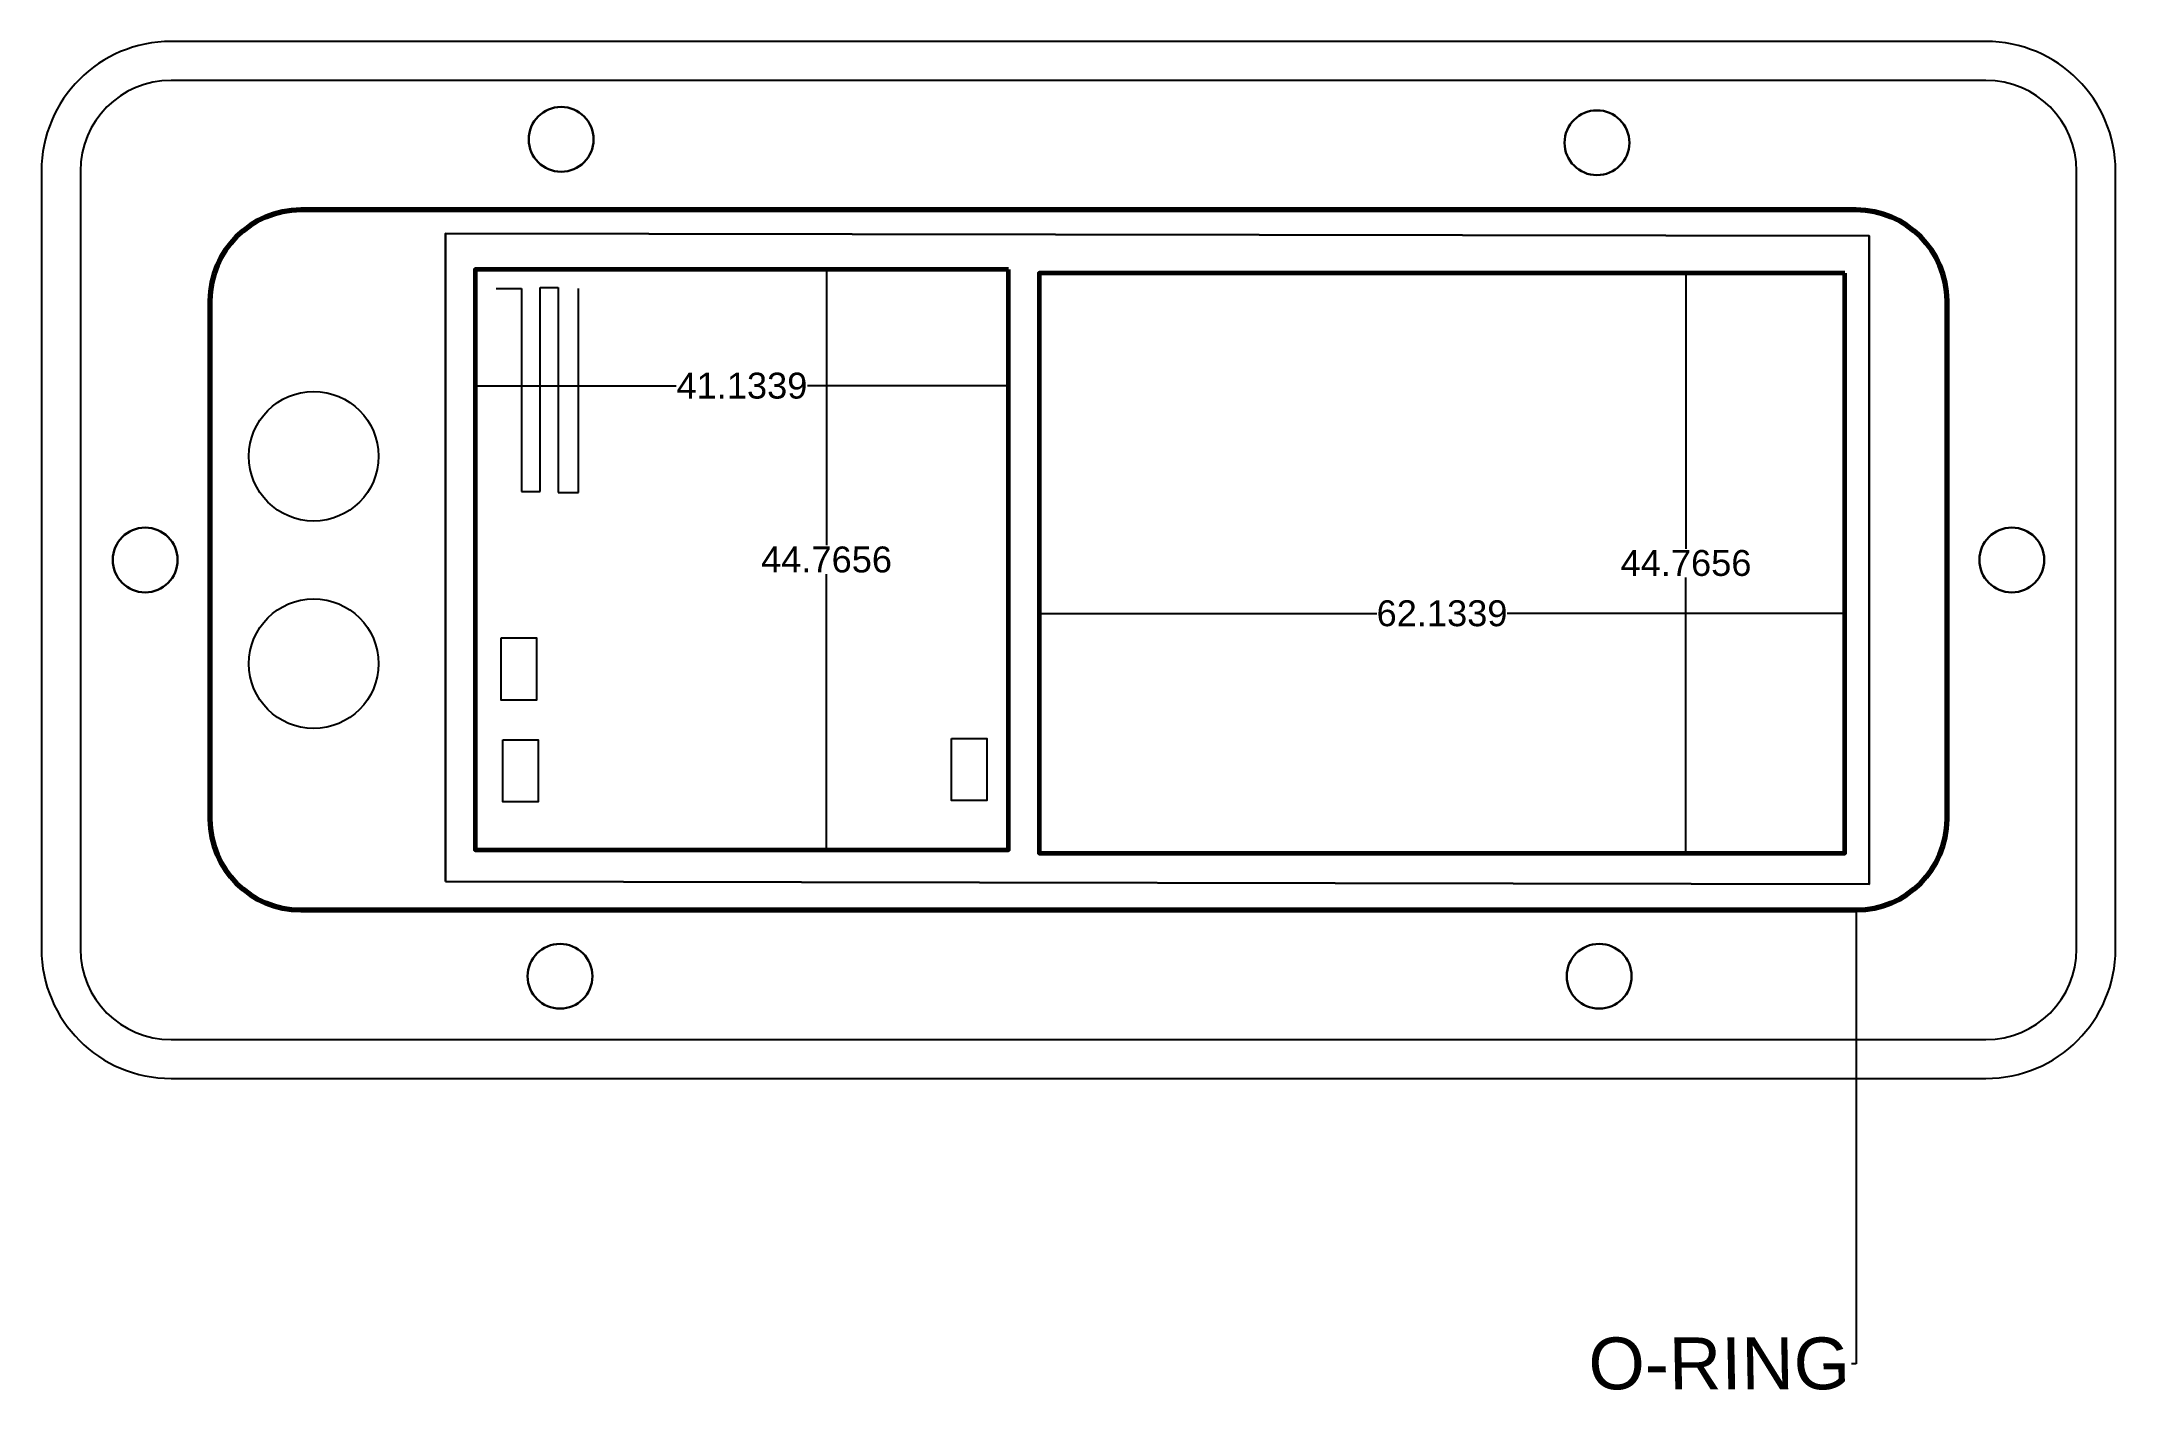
# Model space of a CAD drawing. Header units: inches. Extents: x 77 to 237, y 39 to 144.
import ezdxf
from ezdxf import colors
from ezdxf.entities.mleader import LeaderData, LeaderLine
from ezdxf.math import Vec2, Vec3

# ---------------------------------------------------------------- set-up
doc = ezdxf.new("R2010")
doc.units = ezdxf.units.IN
doc.header["$MEASUREMENT"] = 0
doc.styles.get("Standard").update_dxf_attribs({"font": 'arial.ttf'})
doc.dimstyles.get("Standard").update_dxf_attribs({"dimtxt": 0.18, "dimasz": 0.18, "dimexe": 0.18, "dimexo": 0.0625, "dimgap": 0.09, "dimtad": 0, "dimtih": 1, "dimtoh": 1, "dimdec": 4, "dimzin": 0, "dimdsep": 46, "dimtxsty": 'Standard', "dimcen": 0.09, "dimadec": 0, "dimazin": 0, "dimtfac": 1, "dimtdec": 4, "dimtofl": 0, "dimtmove": 0, "dimatfit": 3, "dimfxl": 1, "dimtolj": 1, "dimtzin": 0, "dimarcsym": 0})

# ---------------------------------------------------------------- blocks, each defined once
blk = doc.blocks.new('*D17')
at = {"color": 0, "lineweight": -2, "transparency": 16777216}
for p, q in [((153.95, 81.57), (153.95, 100.19)), ((154.13, 100.01), (179.99, 100.01)), ((215.91, 100.01), (190.04, 100.01)), ((216.09, 81.57), (216.09, 100.19))]:
    blk.add_line(p, q, dxfattribs=at)
at = {"color": 0, "transparency": 16777216}
for points in [[(154.13, 100.04), (154.13, 99.98), (153.95, 100.01)], [(215.91, 100.04), (215.91, 99.98), (216.09, 100.01)]]:
    blk.add_solid(points, dxfattribs=at)
at = {"layer": 'Defpoints', "color": 0, "transparency": 16777216}
for p in [(216.09, 100.01), (153.95, 81.5), (216.09, 81.5)]:
    blk.add_point(p, dxfattribs=at)
at = {"color": 0, "transparency": 16777216, "insert": (185.02, 100.01), "char_height": 2, "attachment_point": 5}
blk.add_mtext('\\A1;62.1339', dxfattribs=at)
blk = doc.blocks.new('*D18')
at = {"color": 0, "lineweight": -2, "transparency": 16777216}
for p, q in [((216.02, 126.27), (203.66, 126.27)), ((203.84, 126.09), (203.84, 105)), ((203.84, 81.68), (203.84, 102.77)), ((216.02, 81.5), (203.66, 81.5))]:
    blk.add_line(p, q, dxfattribs=at)
at = {"color": 0, "transparency": 16777216}
for points in [[(203.81, 126.09), (203.87, 126.09), (203.84, 126.27)], [(203.81, 81.68), (203.87, 81.68), (203.84, 81.5)]]:
    blk.add_solid(points, dxfattribs=at)
at = {"layer": 'Defpoints', "color": 0, "transparency": 16777216}
for p in [(203.84, 126.27), (216.09, 126.27), (216.09, 81.5)]:
    blk.add_point(p, dxfattribs=at)
at = {"color": 0, "transparency": 16777216, "insert": (203.84, 103.89), "char_height": 2, "attachment_point": 5}
blk.add_mtext('\\A1;44.7656', dxfattribs=at)
blk = doc.blocks.new('*D22')
at = {"color": 0, "lineweight": -2, "transparency": 16777216}
for p, q in [((110.44, 126.48), (110.44, 117.39)), ((151.58, 126.48), (151.58, 117.39)), ((110.62, 117.57), (125.95, 117.57)), ((151.4, 117.57), (136.07, 117.57))]:
    blk.add_line(p, q, dxfattribs=at)
at = {"color": 0, "transparency": 16777216}
for points in [[(110.62, 117.6), (110.62, 117.54), (110.44, 117.57)], [(151.4, 117.6), (151.4, 117.54), (151.58, 117.57)]]:
    blk.add_solid(points, dxfattribs=at)
at = {"layer": 'Defpoints', "color": 0, "transparency": 16777216}
for p in [(110.44, 126.55), (151.58, 126.55), (110.44, 117.57)]:
    blk.add_point(p, dxfattribs=at)
at = {"color": 0, "transparency": 16777216, "insert": (131.01, 117.57), "char_height": 2, "attachment_point": 5}
blk.add_mtext('\\A1;41.1339', dxfattribs=at)
blk = doc.blocks.new('*D23')
at = {"color": 0, "lineweight": -2, "transparency": 16777216}
for p, q in [((151.52, 126.55), (137.36, 126.55)), ((137.54, 126.37), (137.54, 105.28)), ((137.54, 81.96), (137.54, 103.05)), ((151.52, 81.78), (137.36, 81.78))]:
    blk.add_line(p, q, dxfattribs=at)
at = {"color": 0, "transparency": 16777216}
for points in [[(137.51, 126.37), (137.57, 126.37), (137.54, 126.55)], [(137.51, 81.96), (137.57, 81.96), (137.54, 81.78)]]:
    blk.add_solid(points, dxfattribs=at)
at = {"layer": 'Defpoints', "color": 0, "transparency": 16777216}
for p in [(137.54, 126.55), (151.58, 126.55), (151.58, 81.78)]:
    blk.add_point(p, dxfattribs=at)
at = {"color": 0, "transparency": 16777216, "insert": (137.54, 104.16), "char_height": 2, "attachment_point": 5}
blk.add_mtext('\\A1;44.7656', dxfattribs=at)

msp = doc.modelspace()

# ---------------------------------------------------------------- linework, layer by layer
for p, q in [((112.05886, 125.08398), (114.00366, 125.08398)), ((114.00366, 125.08398), (114.00366, 109.40549)), ((115.44658, 109.40549), (115.44658, 125.1467)), ((115.44658, 125.1467), (116.82676, 125.1467)), ((116.82676, 125.1467), (116.82676, 109.34277)), ((118.39515, 109.34277), (118.39515, 125.08398)), ((114.00366, 109.40549), (115.44658, 109.40549)), ((116.82676, 109.34277), (118.39515, 109.34277))]:
    msp.add_line(p, q)
for points in [[(86.97586, 64.1342), (226.97586, 64.1342, 0.414213562), (236.97586, 74.1342), (236.97586, 134.1342, 0.414213562), (226.97586, 144.1342), (86.97586, 144.1342, 0.414213562), (76.97586, 134.1342), (76.97586, 74.1342, 0.414213562)], [(86.97586, 67.1342), (226.97586, 67.1342, 0.414213562), (233.97586, 74.1342), (233.97586, 134.1342, 0.414213562), (226.97586, 141.1342), (86.97586, 141.1342, 0.414213562), (79.97586, 134.1342), (79.97586, 74.1342, 0.414213562)]]:
    msp.add_lwpolyline(points, format="xyb", close=True)
at = {"lineweight": 70}
msp.add_lwpolyline([(96.97586, 77.1342), (216.97586, 77.1342, 0.414213562), (223.97586, 84.1342), (223.97586, 124.1342, 0.414213562), (216.97586, 131.1342), (96.97586, 131.1342, 0.414213562), (89.97586, 124.1342), (89.97586, 84.1342, 0.414213562)], format="xyb", close=True, dxfattribs=at)
at = {"color": 1, "lineweight": 30}
msp.add_lwpolyline([(108.15495, 79.32344), (217.97586, 79.1342), (217.97586, 129.1342), (108.15495, 129.32344)], close=True, dxfattribs=at)
at = {"color": 116, "lineweight": 60, "true_color": 0x136734}
msp.add_lwpolyline([(151.5775, 126.54711), (110.44355, 126.54711), (110.44355, 81.78155), (151.5775, 81.78155)], close=True, dxfattribs=at)
at = {"color": 6, "lineweight": 60}
msp.add_lwpolyline([(216.08567, 126.2684), (153.95172, 126.2684), (153.95172, 81.50284), (216.08567, 81.50284)], close=True, dxfattribs=at)
for points in [[(112.42745, 98.11758), (115.16437, 98.11758), (115.16437, 93.31442), (112.42745, 93.31442)], [(112.56299, 90.26579), (115.29991, 90.26579), (115.29991, 85.46262), (112.56299, 85.46262)], [(147.16984, 90.36918), (149.90676, 90.36918), (149.90676, 85.56601), (147.16984, 85.56601)]]:
    msp.add_lwpolyline(points, close=True)
at = {"lineweight": 30}
for centre in [(117.06482, 136.58136), (196.97119, 136.32173), (84.97586, 104.1342), (228.97586, 104.1342), (116.97824, 72.0205), (197.14433, 72.0205)]:
    msp.add_circle(centre, 2.5, dxfattribs=at)
for centre in [(97.97586, 112.1342), (97.97586, 96.1342)]:
    msp.add_circle(centre, 5)

# ---------------------------------------------------------------- dimensions: what is measured, and where the dimension line sits
dim = msp.add_linear_dim(base=(110.443555, 117.566305), p1=(151.577504, 126.547106), p2=(110.443555, 126.547106), dimstyle='Standard', override={"dimtxt": 2})
dim.commit()
dim.dimension.update_dxf_attribs({"geometry": '*D22', "text_midpoint": (131.01053, 117.566305), "dimtype": 160})
for base, p1, p2, picture, middle in [((137.54435, 126.54711), (151.5775, 81.78155), (151.5775, 126.54711), '*D23', (137.54435, 104.16433)), ((203.84496, 126.2684), (216.08567, 81.50284), (216.08567, 126.2684), '*D18', (203.84496, 103.88562))]:
    dim = msp.add_linear_dim(base=base, p1=p1, p2=p2, angle=90, dimstyle='Standard', override={"dimtxt": 2})
    dim.commit()
    dim.dimension.update_dxf_attribs({"geometry": picture, "text_midpoint": middle})
dim = msp.add_linear_dim(base=(216.085673, 100.006883), p1=(153.951724, 81.502842), p2=(216.085673, 81.502842), dimstyle='Standard', override={"dimtxt": 2})
dim.commit()
dim.dimension.update_dxf_attribs({"geometry": '*D17', "text_midpoint": (185.018698, 100.006883)})

# ---------------------------------------------------------------- leaders
ml = msp.add_multileader_mtext('Standard')
ml.set_content('O-RING', color=256)
ml.set_leader_properties()
ml.build(insert=Vec2(0, 0))
ml.multileader.update_dxf_attribs({"dogleg_length": 0.36, "arrow_head_size": 0.18})
ctx = ml.context
ctx.base_point, ctx.char_height, ctx.arrow_head_size, ctx.landing_gap_size, ctx.plane_origin = Vec3(163.26841, 131.1342), 0.18, 0.18, 0.09, Vec3(96.97586, 131.1342)
notes = []
notes.append((ctx, [(0, (1, 1, 0), (162.90841, 131.1342), (1, 0), 0.36, [(0, [(96.97586, 131.1342)], 0, [])])]))
ctx.mtext.insert, ctx.mtext.flow_direction = Vec3(163.35841, 131.22573), 5
ml = msp.add_multileader_mtext('Standard')
ml.set_content('\\pxt1,4;{\\Q-1;O-RING}', color=256)
ml.set_leader_properties()
ml.build(insert=Vec2(0, 0))
ml.multileader.update_dxf_attribs({"dogleg_length": 0.36, "arrow_head_size": 0.18})
ctx = ml.context
ctx.base_point, ctx.arrow_head_size, ctx.landing_gap_size, ctx.plane_origin = Vec3(196.80563, 42.11845), 0.18, 0.09, Vec3(216.97586, 77.1342)
ctx.text_align_type = 2
notes.append((ctx, [(0, (1, 1, 0), (216.97586, 42.11845), (-1, 0), 0.36, [(0, [(216.97586, 77.1342)], 0, [])])]))
ctx.mtext.insert, ctx.mtext.width, ctx.mtext.alignment, ctx.mtext.flow_direction = Vec3(216.52586, 44.15255), 10, 3, 5
for ctx, leaders in notes:
    for number, flags, end, landing, length, lines in leaders:
        leader = LeaderData()
        leader.index, (leader.has_last_leader_line, leader.has_dogleg_vector, leader.attachment_direction) = number, flags
        leader.last_leader_point, leader.dogleg_vector, leader.dogleg_length = Vec3(end), Vec3(landing), length
        for number, points, colour, breaks in lines:
            line = LeaderLine()
            line.index, line.vertices, line.color, line.breaks = number, Vec3.list(points), colors.encode_raw_color(colour), breaks
            leader.lines.append(line)
        ctx.leaders.append(leader)

doc.saveas('drawing.dxf')
